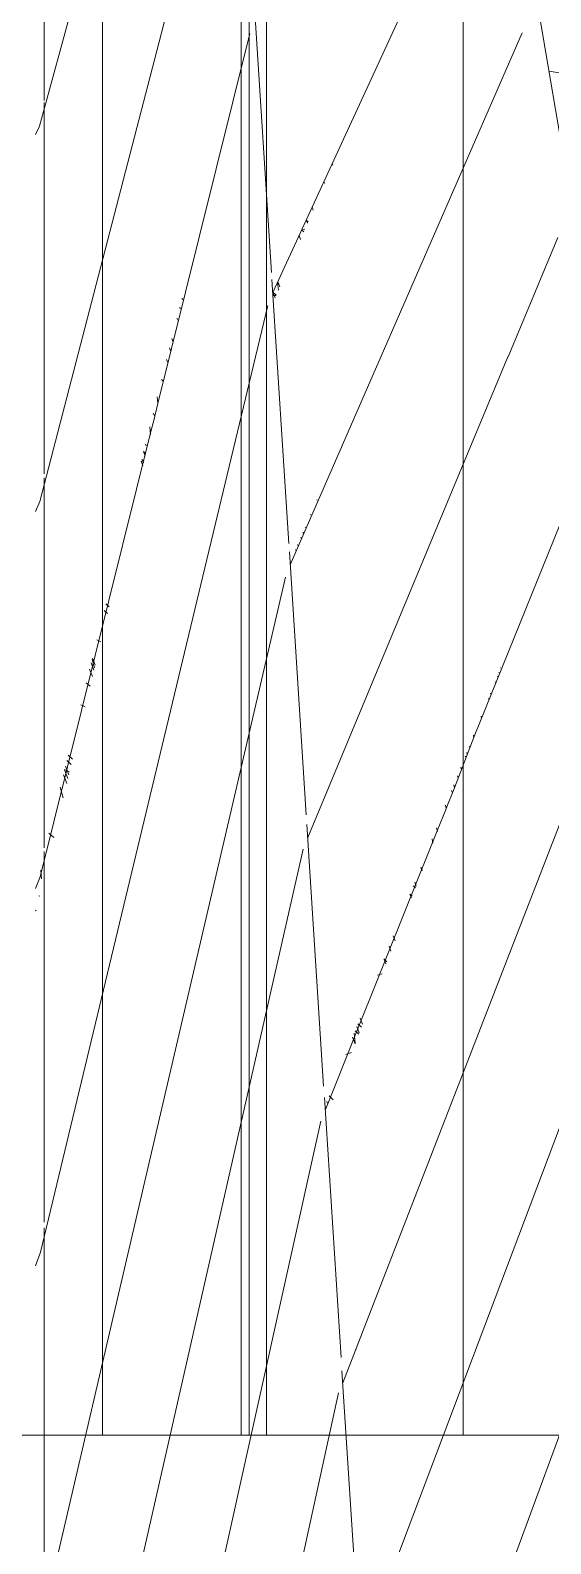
# Model space of a CAD drawing. Header units: millimetres. Extents: x 886808 to 1650903, y -1008069 to 230892.
# Drawn here: x 1050083.2 to 1050202.1, y -407707.3 to -407361.5 of the extents above; entities that cross this region are included whole.
import ezdxf

# ---------------------------------------------------------------- set-up
doc = ezdxf.new("R2010")
doc.units = ezdxf.units.MM
doc.layers.get('0').update_dxf_attribs({"lineweight": 0})
doc.layers.add('0.NETMANHNHAT-0.05', color=251, linetype='Continuous', lineweight=0)
doc.layers.add('A_Dim', color=8, linetype='Continuous', lineweight=5)

# ---------------------------------------------------------------- blocks, each defined once
blk = doc.blocks.new('A$C14C457CE')
for p, q in [((9415, 2104.98), (9415, 2459.44)), ((9413.9, 2099.11), (9453.77, 2244.65)), ((9535.04, 2084.17), (9515.15, 2200.51)), ((9414, 2013.34), (9457.88, 2182.47)), ((9467.21, 2061.13), (9516.12, 2167.23)), ((9466.92, 2065.67), (9463.03, 2126.3)), ((9450.4, 2073.75), (9461.97, 2120.32)), ((9471.2, 1998.88), (9524.22, 2120.46)), ((9530.33, 2111.68), (9563.42, 2106.2)), ((9415, 2019.67), (9415, 2104.53)), ((9412.99, 2097.23), (9413.9, 2099.11)), ((9480.94, 2090.23), (9480.78, 2090.56)), ((9480.92, 2090.19), (9480.94, 2090.23)), ((9479.09, 2085.99), (9478.9, 2086.49)), ((9476.22, 2080.66), (9476.47, 2079.96)), ((9474.29, 2074.97), (9473.79, 2075.41)), ((9474.55, 2075.56), (9473.86, 2075.55)), ((9475.3, 2077.28), (9474.84, 2077.68)), ((9474.87, 2077.74), (9475.15, 2076.94)), ((9440.96, 2035.78), (9450.4, 2073.75)), ((9473.22, 2074.17), (9473.54, 2073.25)), ((9520.97, 2046.41), (9532.31, 2073.69)), ((9470.89, 2003.76), (9467.02, 2064.1)), ((9467.99, 2060.53), (9467.24, 2061.19)), ((9467.25, 2061.22), (9467.72, 2059.92)), ((9468.48, 2061.65), (9468.29, 2063.48)), ((9468.38, 2063.66), (9468.82, 2062.44)), ((9414.15, 1841.81), (9466.05, 2058.17)), ((9446.16, 2057.44), (9445.88, 2057.69)), ((9446.65, 2059.51), (9446.39, 2059.74)), ((9467.96, 2060.46), (9467.25, 2060.44)), ((9445.53, 2054.81), (9445.28, 2055.27)), ((9443.6, 2048.51), (9443.85, 2047.83)), ((9444.12, 2050.61), (9444.36, 2049.96)), ((9442.94, 2045.83), (9443.2, 2045.11)), ((9475.19, 1936.6), (9520.94, 2046.39)), ((9520.94, 2046.39), (9520.97, 2046.41)), ((9442.18, 2040.87), (9441.79, 2041.22)), ((9440.96, 2035.78), (9440.81, 2037.27)), ((9440.24, 2032.85), (9439.88, 2033.52)), ((9440.24, 2032.85), (9440.96, 2035.78)), ((9439.23, 2028.58), (9439.11, 2030.45)), ((9439.22, 2028.77), (9440.25, 2032.82)), ((9440.25, 2032.82), (9440.24, 2032.85)), ((9414.08, 1927.58), (9439.22, 2028.77)), ((9438.13, 2026.49), (9438.27, 2026.12)), ((9513.25, 1959.68), (9540.38, 2026.91)), ((9437.7, 2024.77), (9438.08, 2023.76)), ((9438.13, 2024.37), (9437.7, 2024.76)), ((9438.21, 2024.3), (9438.13, 2024.37)), ((9437.15, 2022.55), (9437.54, 2021.5)), ((9437.73, 2022.3), (9437.16, 2022.6)), ((9437.78, 2022.52), (9437.26, 2023)), ((9415, 1934.22), (9415, 2018.79)), ((9412.99, 2011.09), (9414, 2013.34)), ((9477.35, 2013.71), (9477.31, 2013.7)), ((9475.93, 2010.3), (9475.86, 2010.37)), ((9474.15, 2006.03), (9474.12, 2006.38)), ((9474.62, 2007.53), (9474.69, 2007.33)), ((9472.4, 2002.43), (9472.52, 2002.1)), ((9473.01, 2003.27), (9472.87, 2003.52)), ((9473.63, 2005.24), (9473.72, 2004.99)), ((9474.86, 1941.79), (9471.01, 2001.86)), ((9414.21, 1756.04), (9470.11, 1996.04)), ((9429.45, 1987.79), (9428.69, 1988.49)), ((9429.82, 1989.31), (9429.07, 1990)), ((9427.9, 1981.31), (9427.01, 1981.73)), ((9425.35, 1975.05), (9425.99, 1973.35)), ((9425.72, 1976.53), (9426.35, 1974.86)), ((9425.91, 1977.29), (9426.46, 1975.33)), ((9425.98, 1977.6), (9426.61, 1975.95)), ((9519.33, 1975.34), (9519.28, 1975.33)), ((9425.46, 1971.15), (9424.58, 1971.97)), ((9518.08, 1972.12), (9518.01, 1972.19)), ((9518.53, 1973.47), (9518.57, 1973.38)), ((9518.88, 1974.34), (9518.9, 1974.23)), ((9516.48, 1968.35), (9516.54, 1968.16)), ((9516.96, 1969.55), (9517, 1969.33)), ((9424.33, 1966.44), (9423.33, 1966.91)), ((9514.85, 1964.29), (9514.91, 1963.96)), ((9514.87, 1963.84), (9514.81, 1964.2)), ((9508.7, 1947.94), (9513.25, 1959.68)), ((9512.29, 1957.2), (9512.08, 1957.39)), ((9513.05, 1959.8), (9513.13, 1959.36)), ((9513.09, 1959.9), (9513.11, 1959.95)), ((9513.17, 1959.46), (9513.09, 1959.9)), ((9513.25, 1959.68), (9513.09, 1959.9)), ((9421.17, 1953.26), (9420.17, 1954.19)), ((9421.47, 1954.52), (9420.48, 1955.44)), ((9511.42, 1954.97), (9511.19, 1955.18)), ((9511.54, 1956.05), (9511.64, 1955.53)), ((9419.36, 1950.93), (9420.12, 1948.9)), ((9420.12, 1951.88), (9419.65, 1952.1)), ((9419.65, 1952.09), (9420.41, 1950.09)), ((9419.84, 1952.89), (9420.6, 1950.9)), ((9420.26, 1951.81), (9420.12, 1951.88)), ((9420.76, 1951.57), (9420.26, 1951.81)), ((9483.18, 1811.97), (9537.65, 1952.31)), ((9509.39, 1950.67), (9509.57, 1950.19)), ((9510.2, 1952.7), (9510.31, 1952.11)), ((9418.66, 1948.12), (9419.35, 1945.69)), ((9506.84, 1943.25), (9508.7, 1947.94)), ((9508.07, 1947.37), (9508.26, 1946.83)), ((9508.57, 1948.62), (9508.7, 1947.94)), ((9506.7, 1943.96), (9506.84, 1943.25)), ((9504.77, 1938.11), (9506.85, 1943.18)), ((9506.84, 1943.25), (9506.85, 1943.18)), ((9417.16, 1936.56), (9416.05, 1937.6)), ((9478.83, 1879.79), (9475, 1939.56)), ((9485.65, 1890.42), (9504.77, 1938.11)), ((9504.63, 1938.82), (9504.81, 1937.93)), ((9414.25, 1670.28), (9474.17, 1933.91)), ((9415, 1848.71), (9415, 1933.39)), ((9487.18, 1749.64), (9556.5, 1933.36)), ((9503.78, 1935.27), (9503.63, 1936.31)), ((9501.01, 1929.79), (9501.32, 1928.94)), ((9412.99, 1924.94), (9414.08, 1927.58)), ((9414.38, 1927.13), (9414.24, 1929.1)), ((9499.65, 1926.4), (9499.98, 1925.49)), ((9413.95, 1923.16), (9413.79, 1923.23)), ((9498.93, 1922.78), (9498.51, 1923.56)), ((9499.08, 1923.17), (9498.56, 1923.66)), ((9499.63, 1925.27), (9499.32, 1925.56)), ((9499.83, 1925.09), (9499.63, 1925.27)), ((9413.16, 1919.85), (9412.99, 1920.01)), ((9494.73, 1914.12), (9495.14, 1913.01)), ((9492.64, 1908.9), (9492.84, 1908.35)), ((9493.79, 1911.77), (9494.21, 1910.62)), ((9492.2, 1905.45), (9491.11, 1905.1)), ((9493.28, 1908.22), (9492.61, 1908.84)), ((9492.84, 1908.35), (9493.07, 1907.7)), ((9487.2, 1895.35), (9487.73, 1893.93)), ((9486.04, 1889.57), (9485.81, 1891.86)), ((9486.85, 1891.67), (9486.03, 1892.43)), ((9486.42, 1893.39), (9486.96, 1891.93)), ((9487.48, 1893.27), (9486.67, 1894.02)), ((9479.77, 1875.77), (9485.65, 1890.42)), ((9485.45, 1890.97), (9486, 1889.46)), ((9485.22, 1887.46), (9483.87, 1887.03)), ((9491.17, 1687.31), (9564.55, 1886.57)), ((9482.81, 1817.77), (9479, 1877.2)), ((9479.19, 1874.3), (9479.77, 1875.77)), ((9479.57, 1876.3), (9479.77, 1875.77)), ((9481.03, 1876.67), (9480.07, 1877.57)), ((9414.29, 1584.5), (9478.22, 1871.8)), ((9415, 1763.18), (9415, 1847.41)), ((9412.99, 1838.75), (9414.15, 1841.81)), ((9487.46, 1822.75), (9487.35, 1822.71)), ((9486.23, 1819.82), (9486.28, 1819.63)), ((9486.78, 1755.75), (9483.01, 1814.7)), ((9414.31, 1498.72), (9482.26, 1809.68))]:
    blk.add_line(p, q)

msp = doc.modelspace()

# ---------------------------------------------------------------- linework, layer by layer
at = {"layer": '0.NETMANHNHAT-0.05', "transparency": 33554636}
for p, q in [((1050099.72, -407682.49), (1050099.72, -406782.49)), ((1050131.37, -406782.49), (1050131.37, -407682.49)), ((1050133.2, -407682.49), (1050133.2, -406782.49)), ((1050137.17, -406782.49), (1050137.17, -407682.49)), ((1050182.13, -407682.49), (1050182.13, -406782.49)), ((1049206.39, -407682.49), (1050381.39, -407682.49))]:
    msp.add_line(p, q, dxfattribs=at)

# ---------------------------------------------------------------- block references
at = {"layer": 'A_Dim', "transparency": 33554636}
msp.add_blockref('A$C14C457CE', (1040671.39, -409482.49), dxfattribs=at)

doc.saveas('drawing.dxf')
